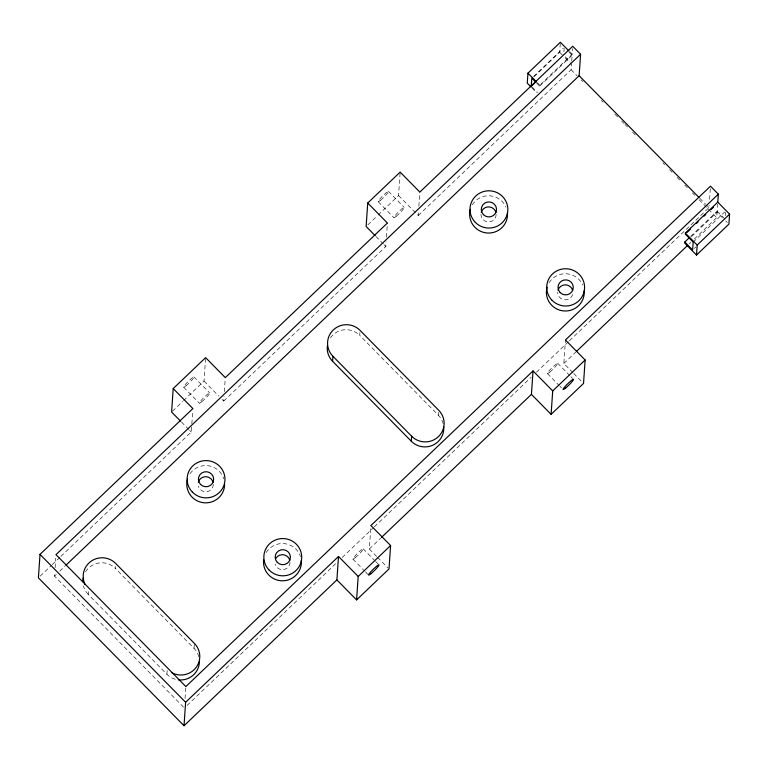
<?xml version="1.0" encoding="UTF-8"?>
<svg xmlns="http://www.w3.org/2000/svg" width="768" height="768" viewBox="0 0 768 768"><rect width="100%" height="100%" fill="white"/><g stroke="black" fill="none" stroke-linecap="round" stroke-linejoin="round"><path stroke-width="0.58" stroke-dasharray="3.84 2.88" d="M183.552 707.165L54.509 576.106L54.758 572.525M55.085 567.754L55.728 558.221M175.325 679.267A18.922 18.624 3.9 0 1 166.915 674.304L88.205 594.355L88.474 590.362M198.845 656.842A18.922 18.624 3.9 0 0 194.064 648.403L115.354 568.454L115.488 566.458M166.915 674.304L167.251 669.312M60.854 556.416L191.29 432.01L191.77 424.973M191.846 423.802L192.72 410.899M183.552 400.627L204.029 381.101L205.622 357.638M185.04 698.486L185.77 687.754M194.064 648.403L194.342 644.41M222.067 399.418L223.709 401.088L224.026 396.394M224.342 391.699L225.226 378.806M443.213 423.754A18.922 18.624 3.9 0 0 438.442 415.325L359.722 335.366L359.933 332.371M223.709 401.088L385.814 246.47L386.131 241.776M386.448 237.082L387.408 223.008M376.704 556.493L369.331 548.995L370.925 525.542M378.077 215.088L398.554 195.562L400.157 172.099M398.554 195.562L418.234 215.549L418.55 210.854M418.867 206.16L419.827 192.086M438.442 415.325L438.643 412.33M536.534 82.973L539.683 86.17L539.75 85.171L572.17 54.25L572.563 48.547M534.086 76.656L559.68 52.243L560.285 43.363M563.923 51.821L564.154 48.394M418.234 215.549L571.114 69.725L571.488 64.234L564.403 57.034M571.718 60.95L572.102 55.248L568.954 52.051M572.87 372.614L563.856 363.456L565.45 339.994M569.395 340.8L708.998 207.638L709.162 205.258M709.574 199.296L710.304 188.563M694.282 239.05L716.736 217.632L717.11 212.141L722.621 217.738M690.73 236.371L717.178 211.142L717.648 204.298M725.29 215.712L725.52 212.294M172.464 411.206L182.698 401.443M367.843 224.851L377.222 215.904M533.52 76.55L563.376 48.067M539.683 86.17L572.102 55.248M40.128 576.182L51.36 565.478M52.224 564.653L59.99 557.242M54.509 576.106L56.246 574.445M59.712 571.142L64.915 566.179M186.989 705.542L337.008 562.454M342.211 557.491L373.421 527.722M374.294 526.886L531.245 377.194M536.448 372.23L568.531 341.626M691.517 236.554L717.11 212.141M369.331 548.995L380.592 538.243M563.856 363.456L575.942 351.917M689.098 243.994L690.826 242.342M693.178 242.074L724.742 211.968M694.339 248.429L696.048 246.806M569.808 51.85L572.17 54.25M565.258 56.842L569.981 61.632M717.178 211.142L725.05 219.139M559.68 52.243L563.616 56.237M725.77 220.934L727.344 222.538M699.782 198.278L705.648 204.23M706.493 205.085L708.998 207.638M571.114 69.725L577.008 75.706M581.222 79.978L582.902 81.696M601.421 100.502L603.101 102.211M614.89 114.182L618.259 117.6M621.619 121.018L624.144 123.581M624.989 124.435L627.514 127.008M632.563 132.134L635.933 135.552M662.87 162.912L664.55 164.621M669.6 169.757L672.125 172.32M677.174 177.446L679.699 180.01M684.749 185.146L687.274 187.709M692.323 192.835L694.858 195.398M699.062 199.68L716.736 217.632M537.389 82.771L539.75 85.171M532.051 86.966L537.562 92.554M531.984 87.955L536.707 92.755M573.696 373.45L581.894 381.773M388.445 191.357L404.189 207.35M557.674 363.254L570.106 375.878M570.931 376.714L572.592 378.403M378.221 201.734L393.965 217.728M547.45 373.632L559.056 385.411M559.882 386.256L561.542 387.936M375.974 236.477L383.347 243.974M384.173 244.8L385.814 246.47M204.029 381.101L218.784 396.086M377.53 557.318L388.186 568.147M193.92 376.896L209.654 392.89M363.149 548.794L374.755 560.573M375.581 561.418L378.893 564.778M183.696 387.274L199.43 403.267M352.925 559.171L364.531 570.95M365.357 571.795L368.669 575.165M181.45 422.016L188.822 429.514M189.648 430.349L191.29 432.01M213.322 484.349A7.622 7.507 3.9 0 1 198.298 486.048M189.974 473.818A18.922 18.624 3.9 0 1 223.776 478.771M330.432 337.92A18.922 18.624 3.9 0 1 359.722 335.366M88.205 594.355A18.922 18.624 3.9 0 1 83.424 585.926M85.526 571.824A18.922 18.624 3.9 0 1 115.354 568.454M290.064 562.301A7.622 7.507 3.9 0 1 275.05 563.99M266.198 552.586A18.922 18.624 3.9 0 1 300.528 556.723M549.062 282.787A18.922 18.624 3.9 0 1 582.71 285.072M572.65 294.432A7.622 7.507 3.9 0 1 557.693 292.243M496.195 214.541A7.622 7.507 3.9 0 1 488.458 221.923A7.622 7.507 3.9 0 1 480.941 214.291M472.32 204.835A18.922 18.624 3.9 0 1 505.968 207.12M355.325 557.616A7.344 0.874 -44.6 0 0 363.312 548.957A7.344 0.874 -44.6 0 0 355.478 555.37A7.344 0.874 -44.6 0 0 355.325 557.616M549.85 372.077A7.344 0.874 -44.6 0 0 557.837 363.418A7.344 0.874 -44.6 0 0 550.003 369.83A7.344 0.874 -44.6 0 0 549.85 372.077M396.365 216.173A7.344 0.874 -44.6 0 0 404.342 207.514A7.344 0.874 -44.6 0 0 396.518 213.926A7.344 0.874 -44.6 0 0 396.365 216.173M380.621 200.179A7.344 0.874 -44.6 0 0 388.598 191.52A7.344 0.874 -44.6 0 0 380.774 197.933A7.344 0.874 -44.6 0 0 380.621 200.179M201.84 401.712A7.344 0.874 -44.6 0 0 209.818 393.053A7.344 0.874 -44.6 0 0 201.994 399.466A7.344 0.874 -44.6 0 0 201.84 401.712M186.096 385.728A7.344 0.874 -44.6 0 0 194.074 377.059A7.344 0.874 -44.6 0 0 186.25 383.472A7.344 0.874 -44.6 0 0 186.096 385.728"/><path stroke-width="1.15" d="M65.789 565.354L579.12 75.725L580.589 54.259L572.717 46.262L419.827 192.086L400.157 172.099L367.728 203.021L387.408 223.008L225.302 377.626L205.622 357.638L173.203 388.57L192.883 408.557L40.003 554.381L38.4 577.834L184.022 725.741L336.902 579.917L338.506 556.464L358.186 576.451L356.582 599.904L336.902 579.917M173.203 388.57L171.61 412.022L180.624 421.181M184.022 725.741L185.616 702.288L338.506 556.464M443.712 426.634A18.922 18.624 3.9 0 1 411.283 441.216L332.573 361.267L332.909 356.275A18.922 18.624 3.9 0 1 333.302 329.933A18.922 18.624 3.9 0 1 360.067 330.384L438.778 410.333A18.922 18.624 3.9 0 1 438.384 436.675A18.922 18.624 3.9 0 1 411.629 436.224L332.909 356.275M367.728 203.021L366.134 226.483L375.149 235.642M533.03 370.925L531.437 394.378L551.107 414.365L552.71 390.912L533.03 370.925L370.925 525.542L390.605 545.53L389.002 568.982L356.582 599.904M411.283 441.216L411.629 436.224M569.021 51.053L560.362 42.259L527.942 73.181L527.261 83.165L531.197 87.158M531.264 86.16L531.811 78.173L535.747 82.176M580.589 54.259L55.978 554.64L185.856 686.563L710.467 186.182L718.339 194.17L565.45 339.994L585.13 359.981L583.536 383.443L551.107 414.365M689.021 237.994L684.758 242.064L684.691 243.062L696.499 255.053L728.918 224.131L729.6 214.147L717.792 202.157L718.339 194.17M717.792 202.157L685.373 233.078L685.306 234.077L693.178 242.074L692.63 250.061L684.758 242.064M696.499 255.053L697.181 245.078L729.6 214.147M532.118 85.344L535.536 82.09M687.014 232.454L690.422 229.2M696.394 223.498L698.102 221.875M704.074 216.182L705.782 214.55M710.899 209.664L713.462 207.226M381.466 537.418L531.437 394.378M576.806 351.101L687.37 245.645M358.186 576.451L390.605 545.53M552.71 390.912L585.13 359.981M579.12 75.725L698.947 197.424M527.942 73.181L536.602 81.974M685.373 233.078L697.181 245.078M40.003 554.381L185.616 702.288M198.355 482.16A7.622 7.507 3.9 0 1 213.091 482.4M224.621 484.531A18.922 18.624 3.9 0 1 202.954 502.646A18.922 18.624 3.9 0 1 187.488 479.098M332.573 361.267A18.922 18.624 3.9 0 1 327.36 346.061M199.411 661.67A18.922 18.624 3.9 0 1 178.243 679.843M171.984 672.816A18.922 18.624 3.9 0 0 194.41 643.411L115.69 563.462A18.922 18.624 3.9 0 0 85.133 584.592M82.858 581.088A18.922 18.624 3.9 0 1 83.126 578.179M275.894 558.317A7.622 7.507 3.9 0 1 289.834 560.352M301.296 560.544A18.922 18.624 3.9 0 1 282.163 580.8A18.922 18.624 3.9 0 1 263.654 559.92M584.16 290.736A18.922 18.624 3.9 0 1 563.558 310.915A18.922 18.624 3.9 0 1 547.114 287.242M557.981 290.304A7.622 7.507 3.9 0 1 572.707 290.544M481.229 212.352A7.622 7.507 3.9 0 1 495.965 212.592M507.418 212.784A18.922 18.624 3.9 0 1 486.806 232.963A18.922 18.624 3.9 0 1 470.362 209.29M192.461 492.182A18.922 18.624 3.9 0 0 224.246 484.358A18.922 18.624 3.9 0 0 201.408 461.155A18.922 18.624 3.9 0 0 192.461 492.182M200.563 484.454A7.622 7.507 3.9 0 0 213.37 481.296A7.622 7.507 3.9 0 0 204.173 471.946A7.622 7.507 3.9 0 0 200.563 484.454M371.069 573.61A7.344 0.874 -44.6 0 0 379.046 564.95A7.344 0.874 -44.6 0 0 371.222 571.363A7.344 0.874 -44.6 0 0 371.069 573.61M565.594 388.07A7.344 0.874 -44.6 0 0 573.581 379.402A7.344 0.874 -44.6 0 0 565.747 385.814A7.344 0.874 -44.6 0 0 565.594 388.07M269.203 570.134A18.922 18.624 3.9 0 0 300.989 562.31A18.922 18.624 3.9 0 0 278.15 539.107A18.922 18.624 3.9 0 0 269.203 570.134M277.315 562.406A7.622 7.507 3.9 0 0 290.122 559.248A7.622 7.507 3.9 0 0 280.915 549.898A7.622 7.507 3.9 0 0 277.315 562.406M552.077 300.326A18.922 18.624 3.9 0 0 583.862 292.502A18.922 18.624 3.9 0 0 561.024 269.299A18.922 18.624 3.9 0 0 552.077 300.326M560.189 292.598A7.622 7.507 3.9 0 0 572.995 289.44A7.622 7.507 3.9 0 0 563.789 280.09A7.622 7.507 3.9 0 0 560.189 292.598M475.334 222.374A18.922 18.624 3.9 0 0 507.12 214.55A18.922 18.624 3.9 0 0 484.282 191.357A18.922 18.624 3.9 0 0 475.334 222.374M483.437 214.646A7.622 7.507 3.9 0 0 496.243 211.488A7.622 7.507 3.9 0 0 487.046 202.138A7.622 7.507 3.9 0 0 483.437 214.646"/></g></svg>
